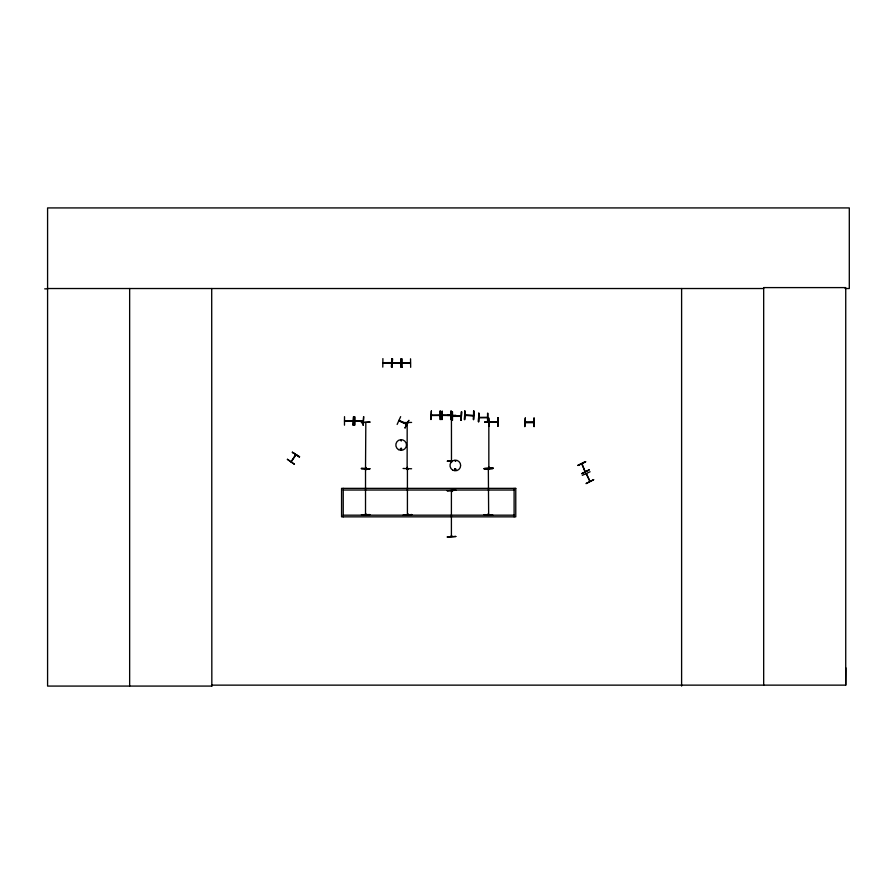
<?xml version="1.0" encoding="UTF-8"?>
<svg xmlns="http://www.w3.org/2000/svg" width="894" height="894" viewBox="0 0 894 894"><rect width="100%" height="100%" fill="white"/><g stroke="black" fill="none" stroke-linecap="round" stroke-linejoin="round"><path stroke-width="1.34" d="M845.121 288.527L849.3 288.527L849.3 207.922L47.583 207.922L47.583 686.078L211.833 686.078L211.722 685.139L845.735 685.139L845.858 667.852M581.726 463.897L585.022 471.484M586.129 473.753L589.861 481.151M589.884 481.307L586.475 473.596M365.523 468.322L365.814 467.372L365.825 468.322M365.467 469.752L365.523 468.858M365.49 467.495L365.914 468.143M365.825 468.858L365.914 469.629M407.552 423.432L407.183 422.571M407.709 468.858L407.418 469.808L407.418 468.858M407.753 514.575L407.753 513.681M451.861 460.98L451.425 460.388M451.749 491.678L451.749 490.784M451.749 536.478L451.403 535.551M489.186 423.231L489.297 421.934L489.957 422.348M488.85 468.054L488.839 467.104L489.186 468.031M489.174 467.931L488.839 467.193L489.23 467.875M488.258 513.838L488.694 514.575M400.356 448.777C401.786 451.749 402.233 446.721 400.49 448.598M400.59 448.833C401.976 451.079 401.395 446.776 400.713 449.246M454.532 469.238C455.962 472.211 456.409 467.193 454.666 469.071M454.778 469.305C455.951 471.574 455.873 467.361 454.845 469.585M365.478 469.037L365.825 469.808L365.869 469.037M365.858 514.486L365.858 513.827M407.183 423.521L407.519 422.594M407.373 469.037L407.765 469.629M407.519 468.143L407.474 467.461M407.742 514.486L407.753 513.827M451.436 415.587L451.481 461.159L451.47 460.298M451.738 491.588L451.738 490.873M489.174 423.141L488.839 422.303M488.303 469.037L488.258 469.629M488.683 469.685L488.649 468.858M488.303 513.838L488.649 514.508L488.347 468.948M400.747 440.329L401.384 440.966L400.948 440.194M397.137 424.449L400.646 416.649M399.652 421.04L398.981 420.426M398.992 420.851L406.658 424.237L406.111 423.521M405.071 427.935L408.893 420.292L405.016 427.913M365.858 468.21L365.858 467.551M344.525 420.783L353.074 420.783M382.9 362.707L383.738 362.673M354.616 420.783L363.165 420.783M390.611 363.031L391.36 362.707L383.023 363.031M431.411 415.118L432.249 415.442M439.189 415.509L439.96 415.118M464.914 415.207L473.485 415.598L464.891 415.498M525.292 422.136L526.119 422.46M533.059 422.516L533.83 422.136M287.41 459.292L294.417 464.176M291.098 461.896L296.015 454.845M299.579 456.778L292.304 452.286L299.557 456.812M455.661 461.36L455.102 460.622L455.549 461.393M383.079 362.662L391.27 362.618M391.449 362.998L382.878 362.998M400.881 363.299L392.488 363.299L393.349 363.243M400.948 363.243L392.689 363.299M352.895 421.163L344.503 421.175M410.38 363.299L401.976 363.299L402.959 362.908M410.435 363.243L402.188 363.299M439.781 415.464L431.59 415.509M449.894 415.118L450.755 415.118M452.8 416.302L453.571 415.967M460.298 415.967L460.98 416.347M465.003 415.207L473.284 415.587M497.612 422.292L489.364 422.348M295.545 454.767L291.176 461.695M407.485 423.432L407.519 422.75M451.772 416.269L451.861 415.587M451.705 536.411L451.749 535.729M451.403 490.761L451.403 536.411L451.403 535.64M585.548 461.617L577.926 465.495L585.525 461.572M577.87 465.394L585.671 461.896M585.067 471.585L582.072 463.841M589.235 469.864L581.603 473.731L589.213 469.808M582.329 475.34L590.085 471.764M442.977 415.509L442.385 415.509M450.576 415.509L442.184 415.419M489.275 421.968L497.701 421.923L496.952 422.348M533.651 422.471L525.381 422.504M442.385 415.028L450.576 415.073M447.346 415.431L455.895 415.319M484.716 421.856L493.264 421.845M403.06 422.605L411.598 422.426M484.716 422.214L493.264 422.158M452.241 461.628L447.358 461.181L452.23 461.17M447.358 461.237L452.23 461.215M361.399 468.445L369.948 468.825L361.399 468.344M361.399 468.825L369.948 468.735M403.06 468.467L411.598 468.769M484.224 468.445L493.264 468.02L484.727 468.557M484.224 468.769L492.762 468.713M369.948 514.575L361.399 514.687M484.224 514.687L492.773 515.056L484.224 514.631M44.7 288.863L47.583 288.851M47.583 288.527L763.677 288.527M382.9 358.583L382.788 367.121M410.547 358.785L410.67 367.333M392.6 362.908L400.97 362.908L400.288 363.299M402.099 362.908L410.469 362.908L409.776 363.299M391.449 367.121L391.93 358.583L391.505 367.121M402.009 367.333L401.06 367.333L401.06 358.785L402.009 358.785L401.954 367.333M439.96 410.994L440.072 419.543M451.224 410.994L451.191 419.543M452.14 411.843L452.185 420.381M487.912 413.263L487.878 421.812M431.5 415.118L439.781 415.073M452.71 415.967L460.98 415.922M461.181 416.258L452.8 416.347M452.587 416.358L461.181 416.358M344.525 416.66L344.469 425.198M354.616 416.66L354.616 425.198M478.983 417.386L487.264 417.297M478.86 417.777L487.465 417.777M498.204 417.844L497.746 426.393L498.159 417.844M533.83 418.012L533.953 426.561M354.583 421.175L363.042 420.75M525.381 422.136L533.651 422.091M497.746 422.359L489.208 422.303M525.259 422.527L533.852 422.527M489.186 426.393L488.705 417.844L489.063 426.393M343.229 490.024L514.106 490.024M343.229 515.179L514.106 515.179M406.602 424.181L398.836 420.683M399.182 420.415L406.647 423.756M365.825 422.571L365.523 468.232M292.372 452.185L299.345 457.125M287.376 459.337L294.349 464.277M407.139 468.143L407.183 422.661L407.183 423.432M407.385 469.696L407.418 468.948L407.418 514.519M407.172 467.461L407.183 468.232M365.523 513.748L365.523 514.519L365.523 468.948M845.735 685.139L845.735 287.6L763.677 287.6L763.677 685.139M681.608 288.527L681.608 686.078M534.266 418.012L534.266 426.561M514.106 488.359L514.106 516.844M497.79 417.844L497.846 426.393M488.839 422.393L488.839 467.964M487.554 413.263L487.554 421.812M478.771 413.263L478.771 421.812M473.585 411.084L473.585 419.621M464.802 411.084L464.802 419.621M461.282 411.843L461.282 420.381M452.498 411.843L452.498 420.381M450.878 410.994L450.878 419.543M442.094 419.543L442.206 410.994L441.77 419.543M440.396 410.994L440.396 419.543M401.529 358.785L401.529 367.333M401.115 358.785L401.183 367.333M354.18 416.66L354.18 425.198M343.229 488.359L343.229 516.844M211.71 288.527L211.833 686.078M129.652 288.527L129.652 686.078M593.65 479.72L586.017 483.587L593.616 479.665M369.948 422.069L361.399 422.605L369.948 422.069M492.762 468.355L484.224 468.881L492.762 468.355M455.828 490.258L447.279 490.784L455.828 490.258M411.832 514.575L403.295 515.1L411.832 514.575M455.828 536.478L447.291 537.003L455.828 536.478M392.511 358.785L392.041 367.333L392.455 358.785M431.411 410.994L430.975 419.543L431.288 410.994M464.914 411.084L464.444 419.621L464.858 411.084M473.943 411.084L473.462 419.621L473.898 411.084M461.639 411.843L461.159 420.381L461.639 411.843M478.893 413.263L478.424 421.812L478.838 413.263M353.543 416.66L353.13 425.198L353.543 416.66M363.634 416.66L363.165 425.198L363.634 416.66M525.292 418.012L524.812 426.561L525.292 418.012M515.771 488.359L341.564 488.359L341.564 516.844L515.771 516.844L515.771 488.359M354.56 425.198L354.56 416.66L354.493 425.198M452.666 470.076A5.33 5.33 0 0 0 460.667 465.461A5.33 5.33 0 0 0 452.666 460.846A5.33 5.33 0 0 0 452.666 470.076M398.489 449.615A5.342 5.342 0 0 0 406.491 444.988A5.342 5.342 0 0 0 398.489 440.373A5.342 5.342 0 0 0 398.489 449.615"/></g></svg>
